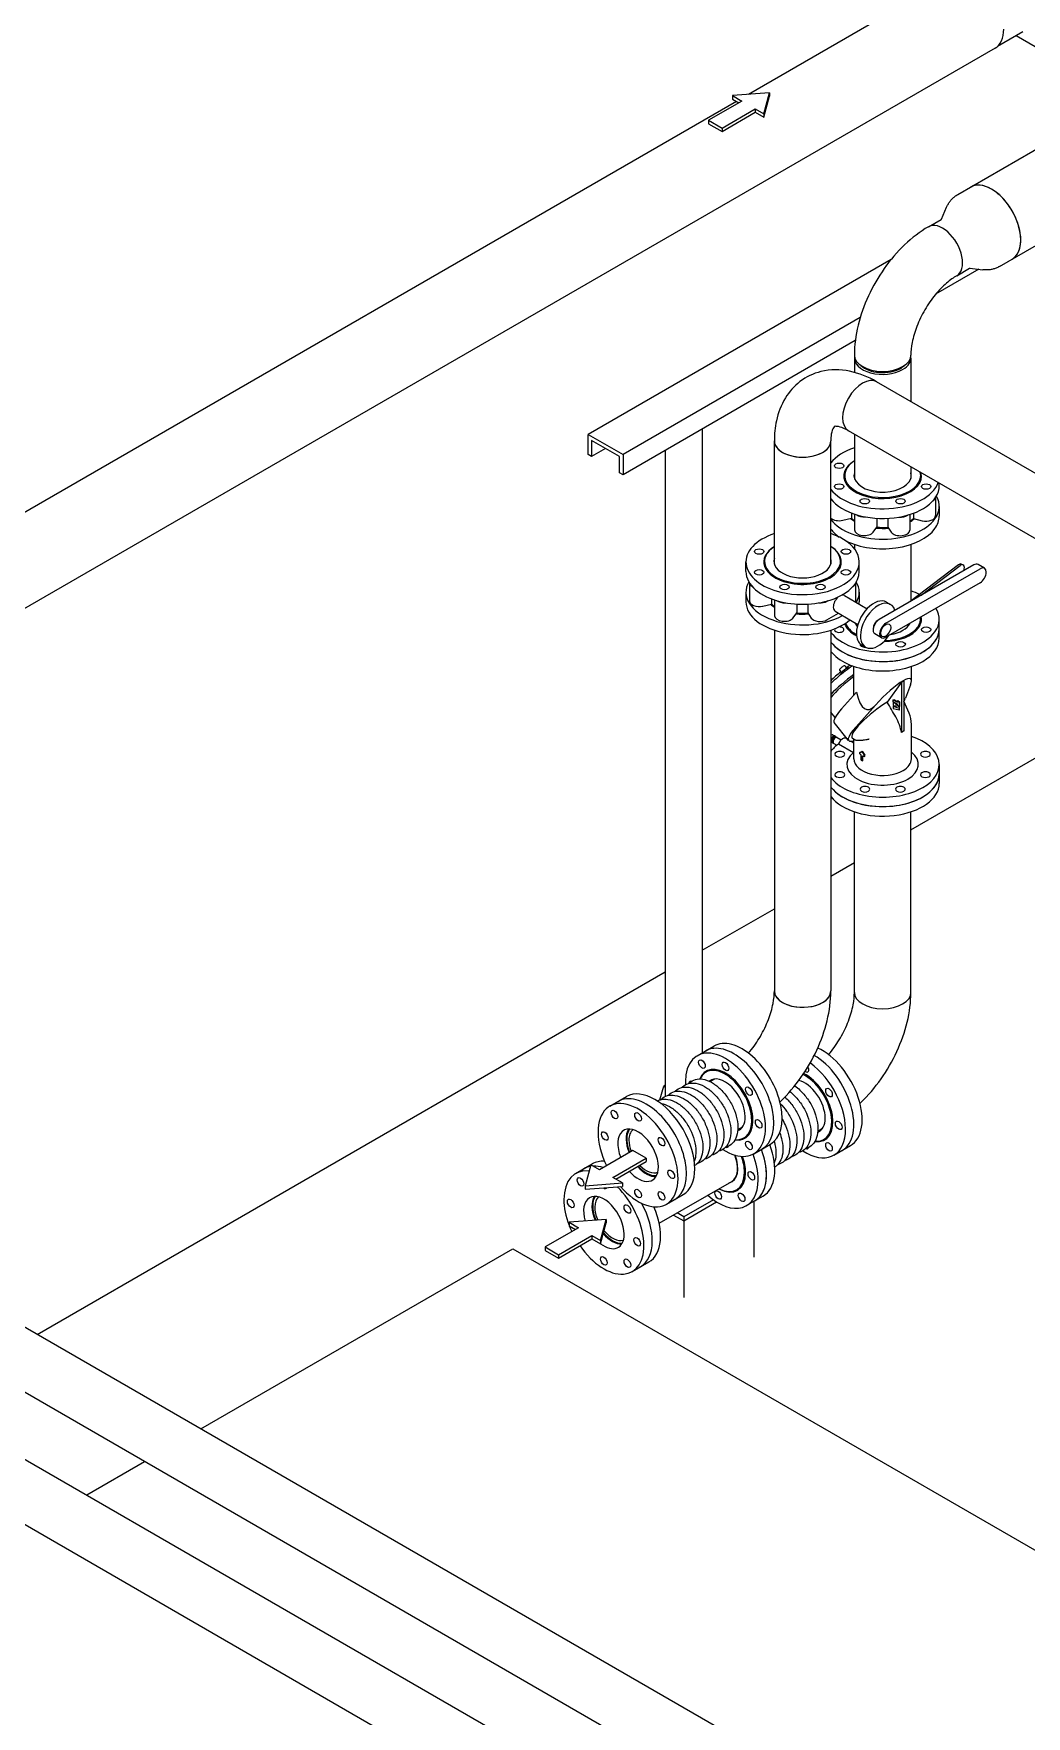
# Model space of a CAD drawing. Header units: millimetres. Extents: x -312439 to 477422, y -331570 to 212570.
# Drawn here: x 410631 to 411860, y 107178 to 109262 of the extents above; entities that cross this region are included whole.
import ezdxf

# ---------------------------------------------------------------- set-up
doc = ezdxf.new("R2010")
doc.units = ezdxf.units.MM

msp = doc.modelspace()

# ---------------------------------------------------------------- linework, layer by layer
at = {"color": 0, "linetype": 'Continuous', "lineweight": 0, "extrusion": (8.40036e-17, 0.816497, 0.57735)}
for p, q in [((411770.245, 109333.358), (411516.245, 109186.711)), ((411856.082, 109264.329), (411824.669, 109246.193)), ((411847.902, 109259.607), (411951.625, 109199.723)), ((411821.779, 109244.099), (409897.252, 108132.973)), ((411501.315, 109178.091), (409845.718, 108222.232)), ((411508.104, 109178.443), (411466.828, 109154.612)), ((411542.424, 109188.669), (411496.359, 109185.224)), ((411496.359, 109185.224), (411508.104, 109178.443)), ((411496.359, 109185.224), (411496.359, 109180.952)), ((411496.359, 109180.952), (411504.405, 109176.307)), ((411535.399, 109162.684), (411542.424, 109188.669)), ((411535.399, 109158.412), (411542.424, 109184.397)), ((411542.424, 109188.669), (411542.424, 109184.397)), ((411466.828, 109154.612), (411483.437, 109145.023)), ((411466.828, 109154.612), (411466.828, 109150.34)), ((411466.828, 109150.34), (411483.437, 109140.751)), ((411483.437, 109145.023), (411524.713, 109168.854)), ((411483.437, 109140.751), (411524.713, 109164.582)), ((411524.713, 109168.854), (411524.713, 109164.582)), ((411524.713, 109168.854), (411535.399, 109162.684)), ((411524.713, 109164.582), (411535.399, 109158.412)), ((411535.399, 109162.684), (411535.399, 109158.412)), ((411775.5, 109062.844), (411935.925, 109155.466)), ((411483.437, 109145.023), (411483.437, 109140.751)), ((411755.47, 109032.238), (411761.673, 109046.928)), ((411739.177, 109022.781), (411755.082, 109031.963)), ((411827.033, 108973.586), (411905.083, 109018.648)), ((411692.987, 108982.359), (411317.614, 108765.637)), ((411801.738, 108970.143), (411748.095, 108939.172)), ((411774.176, 108962.161), (411790.081, 108971.344)), ((411790.512, 108971.543), (411806.336, 108969.57)), ((411654.623, 108910.207), (411360.917, 108740.636)), ((411648.563, 108881.707), (411360.917, 108715.635)), ((411647.435, 108860.187), (411647.435, 108842.445)), ((411717.432, 108860.187), (411717.432, 108806.306)), ((413288.686, 107899.142), (411675.012, 108830.797)), ((411317.614, 108765.637), (411360.917, 108740.636)), ((411317.614, 108740.636), (411317.614, 108765.637)), ((411321.944, 108758.136), (411321.944, 108738.136)), ((411356.586, 108738.136), (411321.944, 108758.136)), ((411459.056, 108772.295), (411459.056, 107999.73)), ((411548.27, 108604.918), (411548.27, 108757.623)), ((411618.268, 108604.918), (411618.268, 108757.623)), ((413481.356, 107707.078), (411640.013, 108770.178)), ((411647.435, 108765.893), (411647.435, 108711.173)), ((411321.944, 108738.136), (411317.614, 108740.636)), ((411339.265, 108748.136), (411321.944, 108738.136)), ((411356.586, 108718.135), (411356.586, 108738.136)), ((411360.917, 108740.636), (411360.917, 108715.635)), ((411413.126, 108745.778), (411413.126, 107945.553)), ((411360.917, 108715.635), (411356.586, 108718.135)), ((411717.432, 108725.48), (411717.432, 108711.173)), ((411752.553, 108701.97), (411752.553, 108705.203)), ((411747.942, 108687.531), (411747.942, 108665.045)), ((411752.553, 108676.356), (411752.553, 108664.455)), ((411632.924, 108659.176), (411643.657, 108661.65)), ((411643.657, 108668.24), (411643.657, 108661.65)), ((411647.746, 108666.787), (411647.746, 108647.25)), ((411670.706, 108644.554), (411675.244, 108650.726)), ((411675.244, 108661.7), (411675.244, 108650.726)), ((411688.792, 108661.654), (411688.792, 108650.658)), ((411688.792, 108650.658), (411693.134, 108644.453)), ((411716.182, 108666.484), (411716.182, 108647.026)), ((411716.182, 108657.389), (411716.426, 108657.53)), ((411720.624, 108668.018), (411720.624, 108661.312)), ((411720.624, 108661.312), (411731.294, 108658.697)), ((411647.435, 108629.375), (411647.435, 108623.942)), ((411717.432, 108629.375), (411717.432, 108559.282)), ((411513.149, 108595.716), (411513.149, 108607.616)), ((411653.389, 108595.716), (411653.389, 108607.616)), ((411795.182, 108603.917), (411678.264, 108536.414)), ((411686.279, 108531.786), (411803.198, 108599.289)), ((411776.317, 108604.059), (411716.041, 108558.225)), ((411730.1, 108566.341), (411778.464, 108603.117)), ((411781.906, 108603.969), (411779.759, 108604.91)), ((411808.557, 108599.82), (411800.541, 108604.448)), ((411513.149, 108570.101), (411513.149, 108558.201)), ((411517.372, 108581.878), (411517.372, 108559.332)), ((411635.113, 108566.173), (411663.206, 108549.668)), ((411648.777, 108581.277), (411648.777, 108558.79)), ((411653.389, 108570.101), (411653.389, 108558.201)), ((411803.198, 108581.788), (411686.279, 108514.285)), ((411533.806, 108552.932), (411544.575, 108555.444)), ((411544.575, 108561.954), (411544.575, 108555.444)), ((411548.582, 108560.532), (411548.582, 108540.996)), ((411571.542, 108538.299), (411576.08, 108544.471)), ((411576.08, 108555.445), (411576.08, 108544.471)), ((411589.627, 108555.399), (411589.627, 108544.403)), ((411589.627, 108544.403), (411593.97, 108538.198)), ((411614.571, 108559.49), (411613.442, 108558.849)), ((411613.442, 108535.848), (411627.91, 108544.057)), ((411623.605, 108546.586), (411651.698, 108530.081)), ((411687.241, 108557.887), (411692.248, 108554.946)), ((411752.553, 108513.127), (411752.553, 108536.634)), ((411548.27, 108523.12), (411548.27, 108076.206)), ((411618.268, 108523.12), (411618.268, 108076.206)), ((411656.219, 108505.085), (411661.227, 108502.144)), ((411680.921, 108513.754), (411672.905, 108518.382)), ((411628.942, 108473.735), (411631.423, 108470.648)), ((411630.263, 108468.589), (411630.404, 108467.904)), ((411635.4, 108478.927), (411637.882, 108475.84)), ((411640.262, 108476.44), (411640.721, 108475.87)), ((411646.736, 108448.058), (411646.736, 108478.282)), ((411705.647, 108458.899), (411708.802, 108460.721)), ((411708.802, 108460.721), (411708.802, 108398.094)), ((411718.131, 108460.239), (411718.131, 108478.282)), ((411650.206, 108446.271), (411631.655, 108425.709)), ((411705.647, 108458.899), (411688.125, 108433.973)), ((411705.647, 108458.899), (411705.647, 108396.273)), ((411717.012, 108455.373), (411710.83, 108439)), ((411717.432, 108275.826), (412003.016, 108440.708)), ((411623.572, 108414.941), (411618.268, 108421.54)), ((411649.455, 108403.565), (411673.568, 108430.291)), ((411695.595, 108436.941), (411696.181, 108437.279)), ((411695.595, 108436.941), (411700.816, 108433.927)), ((411695.595, 108434.46), (411695.595, 108436.941)), ((411700.816, 108431.446), (411695.595, 108434.46)), ((411695.595, 108434.205), (411695.816, 108434.332)), ((411695.595, 108434.205), (411695.595, 108430.077)), ((411702.807, 108427.571), (411695.595, 108434.205)), ((411695.595, 108430.077), (411697.456, 108428.35)), ((411695.595, 108428.58), (411696.181, 108428.919)), ((411695.595, 108428.58), (411695.595, 108425.951)), ((411701.02, 108426.945), (411695.595, 108428.58)), ((411695.595, 108425.951), (411702.807, 108424.257)), ((411696.181, 108437.279), (411700.816, 108434.603)), ((411697.162, 108428.623), (411696.181, 108428.919)), ((411700.816, 108430.28), (411697.412, 108433.411)), ((411697.456, 108429.976), (411701.02, 108426.945)), ((411697.456, 108428.35), (411697.456, 108429.976)), ((411697.456, 108428.35), (411698.042, 108428.689)), ((411700.082, 108427.743), (411697.666, 108428.471)), ((411698.042, 108428.689), (411698.042, 108429.477)), ((411700.816, 108435.755), (411701.402, 108436.093)), ((411700.816, 108435.755), (411702.807, 108433.931)), ((411700.816, 108433.927), (411700.816, 108435.755)), ((411700.816, 108430.1), (411700.816, 108431.446)), ((411702.807, 108428.265), (411700.816, 108430.1)), ((411701.402, 108436.093), (411703.393, 108434.269)), ((411702.807, 108433.931), (411703.393, 108434.269)), ((411702.807, 108433.931), (411702.807, 108428.265)), ((411702.807, 108428.265), (411703.393, 108428.603)), ((411702.807, 108427.571), (411703.393, 108427.91)), ((411702.807, 108424.257), (411702.807, 108427.571)), ((411702.807, 108424.257), (411703.393, 108424.596)), ((411703.393, 108427.91), (411702.93, 108428.336)), ((411703.393, 108434.269), (411703.393, 108428.603)), ((411703.393, 108424.596), (411703.393, 108427.91)), ((411715.185, 108420.524), (411708.802, 108435.247)), ((411640.327, 108386.467), (411622.527, 108408.611)), ((411718.131, 108363.802), (411718.131, 108406.325)), ((411618.268, 108384.683), (411618.978, 108384.273)), ((411620.107, 108383.731), (411620.558, 108383.471)), ((411620.852, 108393.348), (411623.376, 108391.891)), ((411621.878, 108382.635), (411625.599, 108380.486)), ((411624.41, 108391.184), (411624.861, 108390.923)), ((411626.245, 108390.198), (411631.172, 108387.353)), ((411627.889, 108382.216), (411646.308, 108371.581)), ((411637.515, 108388.954), (411639.032, 108388.078)), ((411643.468, 108385.517), (411646.736, 108383.63)), ((411647.585, 108387.464), (411644.827, 108389.457)), ((411646.736, 108363.802), (411646.736, 108388.077)), ((411654.531, 108371.67), (411654.078, 108371.408)), ((411654.078, 108369.763), (411654.078, 108371.408)), ((411655.912, 108362.318), (411655.912, 108368.541)), ((411657.191, 108373.203), (411656.74, 108372.943)), ((411657.598, 108361.345), (411657.598, 108367.568)), ((411658.049, 108361.605), (411657.598, 108361.345)), ((411658.049, 108361.605), (411658.049, 108367.328)), ((411660.166, 108368.417), (411659.712, 108368.155)), ((411659.712, 108366.51), (411659.712, 108368.155)), ((411660.166, 108366.772), (411659.712, 108366.51)), ((411660.166, 108366.772), (411660.166, 108368.417)), ((411752.553, 108356.775), (411752.553, 108333.268)), ((411647.435, 108074.456), (411647.435, 108298.188)), ((411717.432, 108074.456), (411717.432, 108298.188)), ((411618.268, 108218.574), (411647.435, 108235.413)), ((411459.056, 108126.653), (411548.27, 108178.161)), ((410635.08, 107650.93), (411413.126, 108100.135)), ((411452.661, 107996.038), (411473.273, 108007.939)), ((411468.699, 107963.93), (411474.504, 107967.282)), ((411344.403, 107933.535), (411365.015, 107945.436)), ((411406.588, 107941.369), (411411.192, 107958.295)), ((411413.126, 107959.412), (411411.192, 107958.295)), ((411411.192, 107958.295), (411413.126, 107957.179)), ((411502.993, 107904.53), (411508.798, 107907.882)), ((411602.157, 107902.78), (411607.963, 107906.132)), ((411763.908, 106999.2), (410224.528, 107887.962)), ((411373.078, 107878.713), (411331.802, 107854.882)), ((411389.687, 107869.124), (411373.078, 107878.713)), ((411522.78, 107874.587), (411543.393, 107886.487)), ((411621.945, 107872.837), (411642.557, 107884.737)), ((409991.649, 107858.907), (411592.84, 106934.459)), ((411302.099, 107850.109), (411322.711, 107862.009)), ((411321.116, 107861.051), (411314.09, 107835.067)), ((411331.802, 107854.882), (411321.116, 107861.051)), ((411348.411, 107845.293), (411389.687, 107869.124)), ((411352.11, 107843.157), (411389.687, 107864.852)), ((411389.687, 107869.124), (411389.687, 107864.852)), ((411314.09, 107835.067), (411360.155, 107838.512)), ((411360.155, 107838.512), (411348.411, 107845.293)), ((411360.155, 107838.512), (411360.155, 107834.24)), ((411405.651, 107788.514), (411495.433, 107840.35)), ((411943.172, 106814.876), (410189.529, 107827.342)), ((411314.09, 107835.067), (411314.09, 107830.795)), ((411314.09, 107830.795), (411360.155, 107834.24)), ((411414.522, 107812.084), (411435.135, 107823.985)), ((411472.77, 107817.589), (411436.091, 107796.413)), ((411436.091, 107791.413), (411476.787, 107814.909)), ((411534.299, 107822.235), (411513.687, 107810.334)), ((411522.698, 107815.536), (411522.698, 107746.411)), ((409956.65, 107798.288), (411813.898, 106726.005)), ((411423.382, 107798.751), (411436.091, 107791.413)), ((411436.091, 107796.413), (411427.712, 107801.251)), ((411436.091, 107796.413), (411436.091, 107696.409)), ((411305.766, 107782.984), (411264.49, 107759.153)), ((411281.099, 107749.564), (411322.375, 107773.394)), ((411340.087, 107793.209), (411294.022, 107789.765)), ((411294.022, 107789.765), (411305.766, 107782.984)), ((411294.022, 107789.765), (411294.022, 107785.493)), ((411294.022, 107785.493), (411302.067, 107780.848)), ((411322.375, 107773.394), (411322.375, 107769.123)), ((411322.375, 107773.394), (411333.061, 107767.225)), ((411333.061, 107767.225), (411340.087, 107793.209)), ((411333.061, 107762.953), (411340.087, 107788.937)), ((411340.087, 107793.209), (411340.087, 107788.937)), ((410838.068, 107533.734), (411224.437, 107756.804)), ((411224.437, 107756.804), (414386.52, 105931.175)), ((411264.49, 107759.153), (411281.099, 107749.564)), ((411264.49, 107759.153), (411264.49, 107754.881)), ((411264.49, 107754.881), (411281.099, 107745.292)), ((411281.099, 107745.292), (411322.375, 107769.123)), ((411322.375, 107769.123), (411333.061, 107762.953)), ((411333.061, 107767.225), (411333.061, 107762.953)), ((411281.099, 107749.564), (411281.099, 107745.292)), ((411372.219, 107728.657), (411392.831, 107740.558)), ((410696.466, 107451.98), (410768.071, 107493.321))]:
    msp.add_line(p, q, dxfattribs=at)
at = {"color": 0, "linetype": 'Continuous', "lineweight": 0}
msp.add_arc((411682.433, 108406.325), 35.697, 0, 23.438949, dxfattribs=at)
for centre, major_axis, ratio, start_param, end_param in [((411796.012, 109288.729), (25.767, -44.629), 0.57735027, 0, 0.78539816), ((411817.171, 109027.398), (-25.767, 44.629), 0.57735027, 3.14159265, 6.28318531), ((411817.171, 109027.398), (25.767, -44.629), 0.57735027, 2.35619449, 3.14159265), ((411817.171, 109027.398), (25.767, -44.629), 0.57735027, 0, 2.35619449), ((411756.677, 108992.471), (-17.499, 30.31), 0.57735027, 3.14159265, 6.28318531), ((411682.433, 108860.187), (34.999, 0), 0.57735027, 3.05013359, 5.49778714), ((411682.433, 108863.878), (-34.999, 0), 0.57735027, 0, 3.14159265), ((411682.433, 108860.187), (34.999, 0), 0.57735027, 5.49778714, 6.37464438), ((411657.512, 108800.487), (17.499, 30.31), 0.57735027, 0, 3.14159265), ((411682.433, 108860.187), (31.312, 0), 0.57735027, 3.67507616, 5.49778714), ((411682.433, 108860.187), (31.312, 0), 0.57735027, 5.49778714, 5.7497018), ((411583.269, 108757.623), (34.999, 0), 0.57735027, 3.14159265, 5.49778714), ((411583.269, 108757.623), (34.999, 0), 0.57735027, 3.14159265, 6.28318531), ((411583.269, 108757.623), (34.999, 0), 0.57735027, 5.49778714, 6.28318531), ((411682.433, 108713.871), (-70.12, 0), 0.57735027, 5.23497958, 5.86811241), ((411682.433, 108713.871), (-48.073, 0), 0.57735027, 5.52782631, 5.89048623), ((411682.433, 108714.671), (-47.094, 0), 0.57735027, 5.55018906, 5.89048623), ((411682.433, 108713.871), (-48.073, 0), 0.57735027, 5.89048623, 9.58445996), ((411682.433, 108714.671), (-47.094, 0), 0.57735027, 5.89048623, 9.57776052), ((411682.433, 108714.671), (-35.519, 0), 0.57735027, 6.11177289, 9.03207888), ((411682.433, 108714.671), (-35.519, 0), 0.57735027, 2.74889357, 3.31300507), ((411682.433, 108713.871), (-70.12, 0), 0.57735027, 0.4150729, 2.94539966), ((411682.433, 108701.97), (-70.12, 0), 0.57735027, 0.4150729, 3.14159265), ((411628.492, 108688.588), (-11.955, 0), 0.57735027, 0.54485117, 0.7384428), ((411735.987, 108688.046), (11.955, 0), 0.57735027, 5.52075839, 6.19932215), ((411682.433, 108676.356), (70.12, 0), 0.57735027, 5.89048623, 6.60507178), ((411628.492, 108665.587), (-11.955, 0), 0.57735027, 0.54485117, 1.95056525), ((411682.433, 108676.356), (70.12, 0), 0.57735027, 3.55666556, 5.89048623), ((411682.433, 108664.455), (70.12, 0), 0.57735027, 4.00829368, 5.89048623), ((411682.433, 108677.156), (48.073, 0), 0.57735027, 3.74302999, 3.90636132), ((411686.549, 108680.883), (-54.309, 0), 0.57735027, 0.6603703, 0.7749254), ((411659.702, 108670.251), (-11.955, 0), 0.57735027, 0.66582243, 1.69113205), ((411682.433, 108676.356), (-47.094, 0), 0.57735027, 1.39918396, 1.72385086), ((411682.433, 108677.156), (48.073, 0), 0.57735027, 4.54758055, 4.85913853), ((411682.433, 108678.169), (48.073, 0), 0.57735027, 4.56228331, 4.8450414), ((411704.227, 108670.027), (-11.955, 0), 0.57735027, 1.43157265, 2.46050589), ((411682.433, 108678.169), (48.073, 0), 0.57735027, 5.4906313, 5.63043956), ((411682.433, 108677.156), (48.073, 0), 0.57735027, 5.4906313, 5.66499498), ((411735.987, 108665.045), (11.955, 0), 0.57735027, 4.30900682, 6.28318531), ((411682.433, 108664.455), (70.12, 0), 0.57735027, 5.89048623, 6.28318531), ((411583.269, 108607.616), (-70.12, 0), 0.57735027, 5.23497958, 7.46128255), ((411583.269, 108607.616), (-70.12, 0), 0.57735027, 1.17809725, 4.18979838), ((411682.433, 108664.455), (70.12, 0), 0.57735027, 3.55666556, 3.83844055), ((411659.702, 108647.25), (11.955, 0), 0.57735027, 3.14159265, 5.88176147), ((411704.227, 108647.026), (11.955, 0), 0.57735027, 3.52360866, 6.28318531), ((411583.269, 108607.616), (48.073, 0), 0.57735027, 2.38623365, 4.3196899), ((411583.269, 108608.416), (47.094, 0), 0.57735027, 2.4085964, 4.3196899), ((411583.269, 108608.416), (-35.519, 0), 0.57735027, 6.11177289, 9.59619038), ((411583.269, 108607.616), (48.073, 0), 0.57735027, 4.3196899, 7.03854431), ((411583.269, 108608.416), (47.094, 0), 0.57735027, 4.3196899, 7.01618156), ((411583.269, 108595.716), (70.12, 0), 0.57735027, 3.14159265, 4.3196899), ((411583.269, 108595.716), (70.12, 0), 0.57735027, 4.3196899, 6.28318531), ((411776.317, 108597.058), (3.442, 7.852), 0.49374699, 0, 0.7260513), ((411778.464, 108596.117), (-3.442, -7.852), 0.49374699, 1.89671174, 3.86764395), ((411795.182, 108595.166), (5.359, 9.281), 0.57735027, 0, 0.78539816), ((411803.198, 108590.539), (5.359, 9.281), 0.57735027, 3.92699082, 7.06858347), ((411583.269, 108570.101), (70.12, 0), 0.57735027, 2.81970618, 5.49222561), ((411529.327, 108582.333), (-11.955, 0), 0.57735027, 0.07327243, 0.7384428), ((411629.359, 108556.379), (-5.754, -9.794), 0.58236072, 3.14159265, 3.586202), ((411636.822, 108581.791), (11.955, 0), 0.57735027, 5.52075839, 6.19932215), ((411583.269, 108570.101), (70.12, 0), 0.57735027, 5.96632245, 6.60507178), ((411682.433, 108536.634), (70.12, 0), 0.57735027, 0.86213254, 1.04820573), ((411583.269, 108558.201), (-70.12, 0), 0.57735027, 0, 2.55823022), ((411529.327, 108559.332), (-11.955, 0), 0.57735027, 0, 1.95477066), ((411583.269, 108570.901), (48.073, 0), 0.57735027, 3.74208005, 3.90636132), ((411583.269, 108571.915), (-48.073, 0), 0.57735027, 0.63529249, 0.76476867), ((411560.537, 108563.997), (-11.955, 0), 0.57735027, 0.66582243, 1.69113205), ((411583.269, 108571.915), (48.073, 0), 0.57735027, 4.56228331, 4.8450414), ((411605.063, 108563.772), (-11.955, 0), 0.57735027, 1.43156164, 2.34747804), ((411629.359, 108556.379), (-5.754, -9.794), 0.58236072, 4.17952867, 5.50218352), ((411629.359, 108556.379), (-5.754, -9.794), 0.58236072, 5.50218352, 6.28318531), ((411636.822, 108558.79), (11.955, 0), 0.57735027, 6.19370805, 6.28318531), ((411671.73, 108531.486), (-15.511, -26.401), 0.58236072, 3.14159265, 5.50218352), ((411583.269, 108558.201), (-70.12, 0), 0.57735027, 3.07548124, 3.14159265), ((411676.737, 108528.545), (-15.511, -26.401), 0.58236072, 2.65256236, 5.50218352), ((411682.433, 108536.634), (70.12, 0), 0.57735027, 5.89124521, 6.62504682), ((411560.537, 108540.996), (11.955, 0), 0.57735027, 3.14159265, 5.88176147), ((411583.269, 108570.101), (47.094, 0), 0.57735027, 4.54077661, 4.86544352), ((411583.269, 108570.901), (48.073, 0), 0.57735027, 4.54758055, 4.85913853), ((411605.063, 108540.771), (11.955, 0), 0.57735027, 3.52359846, 5.4890707), ((411628.701, 108523.756), (5.818, 0), 0.57735027, 2.77931832, 4.32044888), ((411628.701, 108523.756), (5.818, 0), 0.57735027, 4.32044888, 7.94712933), ((411682.433, 108536.634), (48.073, 0), 0.57735027, 3.34298566, 3.97345599), ((411682.433, 108537.434), (47.094, 0), 0.57735027, 3.35163781, 3.95041807), ((411682.433, 108537.434), (35.519, 0), 0.57735027, 3.39964185, 3.62944532), ((411678.264, 108527.663), (-5.359, -9.281), 0.57735027, 3.92699082, 6.28318531), ((411676.737, 108528.545), (-4.387, -7.598), 0.57735027, 3.92699082, 5.49778714), ((411676.737, 108528.545), (-4.387, -7.598), 0.57735027, 5.49778714, 5.72091355), ((411686.279, 108523.035), (-5.359, -9.281), 0.57735027, 3.92699082, 7.06858347), ((411682.433, 108536.634), (48.073, 0), 0.57735027, 4.7407206, 5.89124521), ((411682.433, 108537.434), (47.094, 0), 0.57735027, 4.77101814, 5.89124521), ((411682.433, 108537.434), (35.519, 0), 0.57735027, 4.99193319, 6.00364109), ((411682.433, 108537.434), (47.094, 0), 0.57735027, 5.89124521, 6.34807384), ((411682.433, 108536.634), (48.073, 0), 0.57735027, 5.89124521, 6.39224967), ((411682.433, 108524.733), (-70.12, 0), 0.57735027, 2.35619449, 3.14159265), ((411682.433, 108524.733), (70.12, 0), 0.57735027, 5.89124521, 6.28318531), ((411682.433, 108536.634), (70.12, 0), 0.57735027, 3.55666556, 5.89124521), ((411682.433, 108524.733), (70.12, 0), 0.57735027, 3.55666556, 5.89124521), ((411682.433, 108524.733), (-70.12, 0), 0.57735027, 0.4150729, 2.35619449), ((411671.73, 108531.486), (-15.511, -26.401), 0.58236072, 5.50218352, 6.28318531), ((411660.211, 108505.592), (5.818, 0), 0.57735027, 2.92303589, 4.85187004), ((411676.737, 108528.545), (-15.511, -26.401), 0.58236072, 5.50218352, 7.74056361), ((411682.433, 108513.127), (-70.12, 0), 0.57735027, 2.35619449, 3.14159265), ((411682.433, 108513.127), (-70.12, 0), 0.57735027, 0.4150729, 2.35619449), ((411615.487, 108489.607), (-12.073, -9.705), 0.21132487, 4.26771484, 4.31504856), ((411618.342, 108486.055), (-25.637, -20.608), 0.21132487, 4.50819246, 4.54699533), ((411638.518, 108460.956), (-38.753, -31.151), 0.21132487, 4.60407344, 5.08532838), ((411634.615, 108465.812), (-25.637, -20.608), 0.21132487, 4.69589477, 5.22391247), ((411644.647, 108453.332), (-38.753, -31.151), 0.21132487, 4.49094417, 5.27979022), ((411644.647, 108453.332), (-31.549, -25.361), 0.21132487, 4.47878544, 5.51312549), ((411632.171, 108476.331), (3.229, 2.596), 0.21132487, 0.93888201, 3.14159265), ((411635.294, 108472.446), (-4.968, -3.994), 0.21132487, 3.14159265, 6.17486977), ((411632.171, 108476.331), (3.229, 2.596), 0.21132487, 0, 0.93888201), ((411638.518, 108460.956), (-38.753, -31.151), 0.21132487, 4.37867579, 4.60407344), ((411634.615, 108465.812), (-25.637, -20.608), 0.21132487, 4.24480067, 4.44062463), ((411682.433, 108424.541), (34.858, 38.11), 0.20190622, 5.81495039, 6.85132409), ((411682.433, 108556.695), (19.528, 132.013), 0.22635868, 2.59421902, 3.46945665), ((411682.433, 108424.541), (34.858, 38.11), 0.20190622, 0.56813879, 1.6045125), ((411657.802, 108436.967), (-35.275, -28.356), 0.21132487, 5.36354616, 6.28318531), ((411675.602, 108414.823), (-31.134, -25.027), 0.21132487, 4.13635667, 6.34115045), ((411675.602, 108414.823), (-35.275, -28.356), 0.21132487, 2.59419476, 2.79740317), ((411675.602, 108414.823), (-35.275, -28.356), 0.21132487, 5.36354616, 6.74707599), ((411680.856, 108405.414), (-17.814, 30.854), 0.57735027, 4.10574064, 4.71186407), ((411707.225, 108392.011), (-3.358, -5.816), 0.57735027, 3.58835012, 4.26563152), ((411618.653, 108389.539), (-2.199, -3.809), 0.57735027, 3.92699082, 4.05109427), ((411621.177, 108388.082), (-2.199, -3.809), 0.57735027, 3.92699082, 5.13632099), ((411621.177, 108388.082), (-2.199, -3.809), 0.57735027, 5.8592533, 6.57706106), ((411682.433, 108356.775), (-70.12, 0), 0.57735027, 5.6036743, 5.86811241), ((411618.653, 108389.539), (-2.199, -3.809), 0.57735027, 3.14159265, 3.92699082), ((411621.583, 108387.848), (-1.912, -3.312), 0.57735027, 3.92699082, 6.08297669), ((411622.259, 108387.457), (-2.151, -3.726), 0.57735027, 3.92699082, 6.28318531), ((411622.709, 108387.197), (-2.151, -3.726), 0.57735027, 3.92699082, 6.57796062), ((411624.062, 108386.416), (-2.183, -3.782), 0.57735027, 3.92699082, 6.28318531), ((411622.709, 108387.197), (-1.275, -2.208), 0.57735027, 3.92699082, 5.89259665), ((411621.177, 108388.082), (-2.199, -3.809), 0.57735027, 2.8477169, 3.92699082), ((411621.583, 108387.848), (-1.912, -3.312), 0.57735027, 3.34180127, 3.92699082), ((411622.259, 108387.457), (-2.151, -3.726), 0.57735027, 3.14159265, 3.92699082), ((411622.709, 108387.197), (-2.151, -3.726), 0.57735027, 2.84681734, 3.92699082), ((411622.709, 108387.197), (-1.275, -2.208), 0.57735027, 3.53218132, 3.92699082), ((411624.062, 108386.416), (-2.183, -3.782), 0.57735027, 3.14159265, 3.92699082), ((411682.433, 108356.775), (-70.12, 0), 0.57735027, 5.38508972, 5.38848793), ((411682.433, 108356.775), (-70.12, 0), 0.57735027, 2.35619449, 4.17826073), ((411629.43, 108369.451), (6.056, 0), 0.57735027, 2.35619449, 5.49778714), ((411629.43, 108369.451), (6.056, 0), 0.57735027, 5.49778714, 8.6393798), ((411682.433, 108356.775), (-44.303, 0), 0.57735027, 5.66585544, 8.6393798), ((411682.433, 108363.802), (-35.697, 0), 0.57735027, 0, 2.35619449), ((411682.433, 108387.777), (36.335, 20.964), 0.00028422, 3.81692789, 3.9267981), ((411682.433, 108382.88), (36.335, 0), 0.57735027, 3.81709188, 3.89417925), ((411682.433, 108387.777), (35.697, 20.596), 0.00028422, 3.81495725, 3.92679759), ((411682.433, 108376.657), (36.335, 0), 0.57735027, 3.89417925, 3.95980239), ((411682.433, 108387.775), (-25.697, 44.479), 0.57753972, 1.5706034, 1.68047326), ((411682.433, 108387.775), (-25.246, 43.699), 0.57753972, 1.57060288, 1.68244285), ((411682.433, 108382.88), (36.335, 0), 0.57735027, 3.95980239, 4.03683195), ((411682.433, 108363.802), (-35.697, 0), 0.57735027, 2.35619449, 3.14159265), ((411682.433, 108356.775), (-44.303, 0), 0.57735027, 2.35619449, 3.77543915), ((411735.437, 108369.451), (6.056, 0), 0.57735027, 2.35619449, 5.49778714), ((411735.437, 108369.451), (6.056, 0), 0.57735027, 5.49778714, 8.6393798), ((411682.433, 108345.168), (70.12, 0), 0.57735027, 3.55666556, 6.28318531), ((411682.433, 108356.775), (-70.12, 0), 0.57735027, 0.4150729, 2.35619449), ((411629.43, 108344.099), (6.056, 0), 0.57735027, 2.35619449, 5.49778714), ((411629.43, 108344.099), (6.056, 0), 0.57735027, 5.49778714, 8.6393798), ((411735.437, 108344.099), (6.056, 0), 0.57735027, 2.35619449, 5.49778714), ((411735.437, 108344.099), (6.056, 0), 0.57735027, 5.49778714, 8.6393798), ((411682.433, 108345.168), (-70.12, 0), 0.57735027, 2.35619449, 3.14159265), ((411682.433, 108333.268), (-70.12, 0), 0.57735027, 0.4150729, 3.14159265), ((411682.433, 108345.168), (-70.12, 0), 0.57735027, 0.4150729, 2.35619449), ((411660.479, 108326.173), (6.056, 0), 0.57735027, 2.35619449, 5.49778714), ((411660.479, 108326.173), (6.056, 0), 0.57735027, 5.49778714, 8.6393798), ((411704.388, 108326.173), (6.056, 0), 0.57735027, 2.35619449, 5.49778714), ((411704.388, 108326.173), (6.056, 0), 0.57735027, 5.49778714, 8.6393798), ((411583.269, 108076.206), (34.999, 0), 0.57735027, 3.14159265, 5.49778714), ((411583.269, 108076.206), (-34.999, 0), 0.57735027, 0, 3.14159265), ((411583.269, 108076.206), (34.999, 0), 0.57735027, 5.49778714, 6.28318531), ((411682.433, 108074.456), (-34.999, 0), 0.57735027, 0, 3.14159265), ((411498.027, 107941.263), (-35.06, 60.726), 0.57735027, 3.14159265, 6.28318531), ((411508.333, 107947.213), (-35.06, 60.726), 0.57735027, 3.14159265, 6.28318531), ((411607.497, 107945.463), (-35.06, 60.726), 0.57735027, 3.14159265, 5.60831077), ((411487.721, 107935.312), (35.06, -60.726), 0.57735027, 5.43224279, 10.21017612), ((411487.721, 107935.312), (-24.037, 41.633), 0.57735027, 2.70889414, 6.71588382), ((411487.028, 107934.912), (23.547, -40.784), 0.57735027, 5.88675469, 9.82120858), ((411586.885, 107933.562), (35.06, -60.726), 0.57735027, 5.43224279, 8.52170688), ((411586.885, 107981.065), (-2.909, 5.038), 0.57735027, 2.23836817, 4.643796), ((411597.191, 107939.513), (-35.06, 60.726), 0.57735027, 3.14159265, 5.48697195), ((411487.721, 107935.312), (35.06, -60.726), 0.57735027, 3.92699082, 3.99253517), ((411446.582, 107959.064), (2.909, -5.038), 0.57735027, 3.14159265, 3.81735388), ((411446.582, 107959.064), (2.909, -5.038), 0.57735027, 2.65584849, 3.14159265), ((411487.028, 107934.912), (-17.76, 30.761), 0.57735027, 3.92699082, 6.38477639), ((411586.192, 107933.162), (-17.76, 30.761), 0.57735027, 3.92699082, 5.80828858), ((411586.192, 107933.162), (23.547, -40.784), 0.57735027, 5.88675469, 8.70799221), ((411586.885, 107933.562), (-24.037, 41.633), 0.57735027, 2.70889414, 5.56254266), ((411379.462, 107872.81), (-35.06, 60.726), 0.57735027, 1.89949348, 7.06858347), ((411389.769, 107878.76), (-35.06, 60.726), 0.57735027, 3.14159265, 6.28318531), ((411400.075, 107884.71), (35.06, -60.726), 0.57735027, 0, 3.14159265), ((411487.028, 107934.912), (-17.76, 30.761), 0.57735027, 3.04000157, 3.92699082), ((411379.462, 107872.81), (-35.06, 60.726), 0.57735027, 0.78539816, 1.45208542), ((411379.462, 107872.81), (-17.76, 30.761), 0.57735027, 3.92699082, 7.61799573), ((411389.769, 107878.76), (-17.76, 30.761), 0.57735027, 0.29439153, 1.33481043), ((411390.461, 107879.16), (-17.76, 30.761), 0.57735027, 0.31483965, 1.09330482), ((411389.769, 107878.76), (-17.147, 29.7), 0.57735027, 0.24240557, 0.78539816), ((411389.769, 107878.76), (-15.31, 26.518), 0.57735027, 0.07997045, 0.78539816), ((411586.192, 107933.162), (-17.76, 30.761), 0.57735027, 3.04000157, 3.92699082), ((411389.769, 107878.76), (-17.147, 29.7), 0.57735027, 0.78539816, 1.32621335), ((411389.769, 107878.76), (-15.31, 26.518), 0.57735027, 0.78539816, 1.29614646), ((411487.721, 107887.81), (2.909, -5.038), 0.57735027, 5.60742409, 6.76892947), ((411488.933, 107877.01), (-35.06, 60.726), 0.57735027, 3.14159265, 4.43766778), ((411488.933, 107877.01), (-35.06, 60.726), 0.57735027, 3.92699082, 4.43766778), ((411499.239, 107882.96), (35.06, -60.726), 0.57735027, 0, 1.29607513), ((411586.885, 107886.06), (2.909, -5.038), 0.57735027, 5.60742409, 6.76892947), ((411347.465, 107795.333), (-35.06, 60.726), 0.57735027, 6.07161986, 6.28318531), ((411357.771, 107801.284), (-35.06, 60.726), 0.57735027, 5.90648512, 6.28318531), ((411347.465, 107795.333), (-35.06, 60.726), 0.57735027, 5.7229944, 5.9881782), ((411379.462, 107872.81), (-17.76, 30.761), 0.57735027, 1.91554139, 3.92699082), ((411389.769, 107878.76), (-17.76, 30.761), 0.57735027, 1.91554139, 2.84720112), ((411389.769, 107878.76), (-17.147, 29.7), 0.57735027, 1.92839586, 2.89918708), ((411389.769, 107878.76), (-15.31, 26.518), 0.57735027, 1.97363334, 3.0616222), ((411477.934, 107870.66), (17.76, -30.761), 0.57735027, 6.11177289, 7.60061616), ((411477.934, 107870.66), (17.499, -30.31), 0.57735027, 0, 1.32194398), ((411477.934, 107870.66), (23.547, -40.784), 0.57735027, 0.78539816, 1.26618072), ((411478.627, 107871.06), (24.037, -41.633), 0.57735027, 0.78539816, 1.25490625), ((411478.627, 107871.06), (35.06, -60.726), 0.57735027, 0.78539816, 1.29641307), ((411337.159, 107789.383), (-35.06, 60.726), 0.57735027, 5.87322671, 7.06858347), ((411390.461, 107879.16), (-17.76, 30.761), 0.57735027, 2.04828783, 2.82675301), ((411478.627, 107871.06), (35.06, -60.726), 0.57735027, 5.23497958, 7.06858347), ((411478.627, 107871.06), (24.037, -41.633), 0.57735027, 5.52782631, 7.06858347), ((411477.934, 107870.66), (23.547, -40.784), 0.57735027, 5.55018906, 7.06858347), ((411488.933, 107877.01), (-17.76, 30.761), 0.57735027, 2.80194634, 2.82675301), ((411488.933, 107877.01), (-17.147, 29.7), 0.57735027, 2.84905809, 2.87437228), ((411488.933, 107877.01), (-15.31, 26.518), 0.57735027, 2.99513912, 3.02262967), ((411488.933, 107877.01), (-35.06, 60.726), 0.57735027, 3.14159265, 3.92699082), ((411337.159, 107789.383), (-35.06, 60.726), 0.57735027, 0.78539816, 1.3009594), ((411337.159, 107789.383), (-35.06, 60.726), 0.57735027, 1.71611947, 5.15668065), ((411337.159, 107789.383), (-17.76, 30.761), 0.57735027, 3.92699082, 7.47417037), ((411347.465, 107795.333), (-17.76, 30.761), 0.57735027, 0.29439153, 1.34672702), ((411348.158, 107795.733), (-17.76, 30.761), 0.57735027, 0.31483965, 1.35719603), ((411348.024, 107795.656), (-17.499, 30.31), 0.57735027, 0.29038437, 0.78539816), ((411348.024, 107795.656), (-15.656, 27.117), 0.57735027, 0.14085932, 0.78539816), ((411337.159, 107836.885), (-2.909, 5.038), 0.57735027, 2.22695627, 3.51364233), ((411348.024, 107795.656), (-17.499, 30.31), 0.57735027, 0.78539816, 1.35600591), ((411348.024, 107795.656), (-15.656, 27.117), 0.57735027, 0.78539816, 1.36266691), ((411347.465, 107795.333), (-35.06, 60.726), 0.57735027, 3.14159265, 4.67447167), ((411357.771, 107801.284), (-35.06, 60.726), 0.57735027, 3.14159265, 4.50984481), ((411337.159, 107789.383), (-35.06, 60.726), 0.57735027, 1.31241541, 1.42547318), ((411337.159, 107789.383), (-17.76, 30.761), 0.57735027, 2.19396434, 3.92699082), ((411347.465, 107795.333), (-17.76, 30.761), 0.57735027, 1.90349199, 2.84720112), ((411348.158, 107795.733), (-17.76, 30.761), 0.57735027, 1.88366043, 2.82675301), ((411348.024, 107795.656), (-17.499, 30.31), 0.57735027, 1.8843978, 2.85120829), ((411348.024, 107795.656), (-15.656, 27.117), 0.57735027, 1.85947504, 3.00073333)]:
    msp.add_ellipse(centre, major_axis=major_axis, ratio=ratio, start_param=start_param, end_param=end_param, dxfattribs=at)
for centre, major_axis in [((411628.684, 108726.725), (5.818, 0)), ((411628.684, 108701.017), (5.818, 0)), ((411736.183, 108701.017), (-5.818, 0)), ((411660.17, 108682.839), (5.818, 0)), ((411704.697, 108682.839), (-5.818, 0)), ((411529.52, 108620.47), (5.818, 0)), ((411637.019, 108620.47), (-5.818, 0)), ((411529.52, 108594.762), (5.818, 0)), ((411637.019, 108594.762), (-5.818, 0)), ((411561.005, 108576.584), (5.818, 0)), ((411605.533, 108576.584), (-5.818, 0)), ((411686.279, 108523.035), (-4.387, -7.598)), ((411736.2, 108523.803), (-5.818, 0)), ((411704.738, 108505.611), (-5.818, 0)), ((411458.632, 107985.696), (2.909, -5.038)), ((411487.721, 107982.815), (-2.909, 5.038)), ((411516.81, 107952.107), (-2.909, 5.038)), ((411615.974, 107950.357), (-2.909, 5.038)), ((411350.373, 107923.193), (2.909, -5.038)), ((411379.462, 107920.312), (-2.909, 5.038)), ((411338.324, 107896.561), (2.909, -5.038)), ((411528.859, 107911.561), (-2.909, 5.038)), ((411628.023, 107909.811), (-2.909, 5.038)), ((411408.551, 107889.604), (-2.909, 5.038)), ((411516.81, 107884.929), (-2.909, 5.038)), ((411615.974, 107883.179), (-2.909, 5.038)), ((411308.07, 107839.767), (2.909, -5.038)), ((411420.601, 107849.059), (-2.909, 5.038)), ((411519.765, 107847.308), (-2.909, 5.038)), ((411296.021, 107813.134), (2.909, -5.038)), ((411379.462, 107825.307), (2.909, -5.038)), ((411408.551, 107822.426), (-2.909, 5.038)), ((411478.627, 107823.557), (-2.909, 5.038)), ((411507.716, 107820.676), (-2.909, 5.038)), ((411366.248, 107806.178), (-2.909, 5.038)), ((411378.297, 107765.632), (-2.909, 5.038)), ((411337.159, 107741.881), (2.909, -5.038)), ((411366.248, 107738.999), (-2.909, 5.038))]:
    msp.add_ellipse(centre, major_axis=major_axis, ratio=0.57735027, dxfattribs=at)
for points, knots in [([(411761.673, 109046.928), (411762.188, 109048.146), (411762.777, 109049.358), (411764.121, 109051.746), (411764.876, 109052.922), (411766.559, 109055.205), (411767.488, 109056.312), (411769.514, 109058.415), (411770.612, 109059.411), (411772.956, 109061.251), (411774.201, 109062.094), (411775.5, 109062.844)], [0.373609487, 0.373609487, 0.373609487, 0.373609487, 0.455967223, 0.455967223, 0.538324958, 0.538324958, 0.620682693, 0.620682693, 0.703040428, 0.703040428, 0.785398163, 0.785398163, 0.785398163, 0.785398163]), ([(411755.608, 109032.373), (411755.608, 109032.373), (411755.596, 109032.359), (411755.536, 109032.296), (411755.471, 109032.235), (411755.3, 109032.1), (411755.194, 109032.028), (411755.082, 109031.963)], [0.567459653, 0.567459653, 0.567459653, 0.567459653, 0.620682693, 0.620682693, 0.703040428, 0.703040428, 0.785398163, 0.785398163, 0.785398163, 0.785398163]), ([(411739.177, 109022.781), (411728.654, 109016.705), (411718.766, 109009.106), (411700.425, 108991.636), (411691.978, 108981.755), (411676.917, 108960.424), (411670.307, 108948.975), (411659.364, 108925.266), (411655.031, 108913.011), (411649.071, 108888.392), (411647.435, 108876.029), (411647.435, 108863.878)], [4.71238898, 4.71238898, 4.71238898, 4.71238898, 5.02654825, 5.02654825, 5.34070751, 5.34070751, 5.65486678, 5.65486678, 5.96902604, 5.96902604, 6.28318531, 6.28318531, 6.28318531, 6.28318531]), ([(411774.176, 108962.161), (411770.223, 108959.879), (411765.874, 108956.787), (411756.823, 108948.924), (411752.115, 108944.077), (411743.011, 108932.974), (411738.635, 108926.671), (411730.869, 108913.343), (411727.496, 108906.309), (411722.194, 108892.491), (411720.249, 108885.704), (411717.931, 108873.714), (411717.432, 108868.425), (411717.432, 108863.878)], [4.71238898, 4.71238898, 4.71238898, 4.71238898, 4.95951548, 4.95951548, 5.21999811, 5.21999811, 5.49094702, 5.49094702, 5.76578598, 5.76578598, 6.03700406, 6.03700406, 6.28318531, 6.28318531, 6.28318531, 6.28318531]), ([(411790.081, 108971.344), (411790.192, 108971.408), (411790.308, 108971.464), (411790.511, 108971.545), (411790.596, 108971.57), (411790.68, 108971.591), (411790.699, 108971.594), (411790.699, 108971.594)], [3.926990817, 3.926990817, 3.926990817, 3.926990817, 4.009348552, 4.009348552, 4.091706287, 4.091706287, 4.144929327, 4.144929327, 4.144929327, 4.144929327]), ([(411827.033, 108973.586), (411825.734, 108972.836), (411824.381, 108972.179), (411821.616, 108971.07), (411820.205, 108970.617), (411817.37, 108969.913), (411815.947, 108969.662), (411813.128, 108969.346), (411811.732, 108969.28), (411808.992, 108969.311), (411807.648, 108969.406), (411806.336, 108969.57)], [3.926990817, 3.926990817, 3.926990817, 3.926990817, 4.009348552, 4.009348552, 4.091706287, 4.091706287, 4.174064023, 4.174064023, 4.256421758, 4.256421758, 4.338779493, 4.338779493, 4.338779493, 4.338779493]), ([(411675.012, 108830.797), (411664.488, 108836.873), (411653.305, 108841.456), (411629.965, 108846.175), (411617.721, 108846.343), (411596.592, 108841.073), (411587.672, 108836.84), (411572.708, 108825.424), (411566.603, 108818.442), (411556.503, 108802.003), (411552.932, 108792.367), (411549.056, 108774.357), (411548.27, 108766.037), (411548.27, 108757.623)], [4.71238898, 4.71238898, 4.71238898, 4.71238898, 5.02654825, 5.02654825, 5.33378375, 5.33378375, 5.57200607, 5.57200607, 5.8007641, 5.8007641, 6.06565523, 6.06565523, 6.28318531, 6.28318531, 6.28318531, 6.28318531]), ([(411640.013, 108770.178), (411636.06, 108772.46), (411632.509, 108773.923), (411626.98, 108775.505), (411625.014, 108775.644), (411622.498, 108775.543), (411622.517, 108775.38), (411622.51, 108775.375), (411622.203, 108775.337), (411620.57, 108772.432), (411619.497, 108769.755), (411618.493, 108763.423), (411618.268, 108760.693), (411618.268, 108757.623)], [4.71238898, 4.71238898, 4.71238898, 4.71238898, 4.95951548, 4.95951548, 5.20340272, 5.20340272, 5.51332808, 5.51332808, 5.82748735, 5.82748735, 6.11701485, 6.11701485, 6.28318531, 6.28318531, 6.28318531, 6.28318531]), ([(411646.926, 108442.635), (411646.817, 108444.214), (411646.754, 108445.791), (411646.737, 108447.595), (411646.736, 108447.826), (411646.736, 108448.058)], [0.00527324746, 0.00527324746, 0.00527324746, 0.00527324746, 0.01273926731, 0.01273926731, 0.01384010698, 0.01384010698, 0.01384010698, 0.01384010698]), ([(411632.851, 108388.628), (411632.722, 108388.554), (411632.592, 108388.473), (411632.336, 108388.305), (411632.209, 108388.216), (411631.832, 108387.937), (411631.586, 108387.733), (411631.103, 108387.293), (411630.867, 108387.057), (411630.404, 108386.548), (411630.182, 108386.282), (411629.757, 108385.726), (411629.554, 108385.437), (411629.261, 108384.986), (411629.166, 108384.833), (411628.98, 108384.521), (411628.889, 108384.362), (411628.451, 108383.561), (411628.147, 108382.898), (411627.889, 108382.216)], [0.0136731617, 0.0136731617, 0.0136731617, 0.0136731617, 0.0145264761, 0.0145264761, 0.0153797904, 0.0153797904, 0.0170864192, 0.0170864192, 0.0187930479, 0.0187930479, 0.0204996767, 0.0204996767, 0.0222063054, 0.0222063054, 0.0230596198, 0.0230596198, 0.0239129342, 0.0239129342, 0.0273261917, 0.0273261917, 0.0273261917, 0.0273261917]), ([(411637.515, 108388.954), (411637.433, 108389.001), (411637.35, 108389.045), (411637.162, 108389.134), (411637.056, 108389.179), (411636.837, 108389.258), (411636.725, 108389.292), (411636.384, 108389.38), (411636.15, 108389.418), (411635.671, 108389.451), (411635.425, 108389.447), (411634.921, 108389.396), (411634.662, 108389.348), (411633.887, 108389.144), (411633.37, 108388.928), (411632.851, 108388.628)], [0.0027164477, 0.0027164477, 0.0027164477, 0.0027164477, 0.0034182904, 0.0034182904, 0.004272863, 0.004272863, 0.0051274356, 0.0051274356, 0.0068365808, 0.0068365808, 0.0085457261, 0.0085457261, 0.0102548713, 0.0102548713, 0.0136731617, 0.0136731617, 0.0136731617, 0.0136731617]), ([(411665.889, 108388.062), (411665.801, 108388.043), (411665.711, 108388.023), (411665.533, 108387.985), (411665.267, 108387.928), (411664.653, 108387.799), (411664.136, 108387.695), (411663.115, 108387.494), (411662.451, 108387.371), (411660.51, 108387.034), (411659.283, 108386.851), (411657.543, 108386.64), (411656.979, 108386.58), (411655.886, 108386.482), (411655.361, 108386.444), (411653.851, 108386.363), (411652.931, 108386.353), (411651.262, 108386.419), (411650.513, 108386.496), (411649.69, 108386.65), (411649.531, 108386.683), (411649.225, 108386.756), (411649.078, 108386.796), (411648.655, 108386.923), (411648.399, 108387.018), (411647.951, 108387.228), (411647.756, 108387.341), (411647.585, 108387.464)], [-0.0000511669, -0.0000511669, -0.0000511669, -0.0000511669, 0.0004881774, 0.0004881774, 0.0010275216, 0.0021062101, 0.0042635871, 0.0042635871, 0.0085783411, 0.0085783411, 0.0172078491, 0.0172078491, 0.0215226031, 0.0215226031, 0.0258373571, 0.0258373571, 0.0344668651, 0.0344668651, 0.0430963731, 0.0430963731, 0.0452537501, 0.0452537501, 0.0474111271, 0.0474111271, 0.0517258811, 0.0517258811, 0.0558739656, 0.0558739656, 0.0558739656, 0.0558739656]), ([(411516.177, 107999.216), (411516.806, 107999.948), (411517.43, 108000.693), (411522.692, 108007.11), (411527.068, 108013.413), (411534.833, 108026.741), (411538.207, 108033.775), (411543.509, 108047.593), (411545.453, 108054.38), (411547.771, 108066.37), (411548.27, 108071.659), (411548.27, 108076.206)], [2.04221481, 2.04221481, 2.04221481, 2.04221481, 2.07840546, 2.07840546, 2.34935437, 2.34935437, 2.62419332, 2.62419332, 2.8954114, 2.8954114, 3.14159265, 3.14159265, 3.14159265, 3.14159265]), ([(411555.197, 107938.852), (411555.501, 107939.138), (411555.805, 107939.425), (411565.278, 107948.448), (411573.724, 107958.329), (411588.786, 107979.66), (411595.396, 107991.109), (411606.339, 108014.818), (411610.672, 108027.073), (411616.631, 108051.692), (411618.268, 108064.055), (411618.268, 108076.206)], [1.87458818, 1.87458818, 1.87458818, 1.87458818, 1.88495559, 1.88495559, 2.19911486, 2.19911486, 2.51327412, 2.51327412, 2.82743339, 2.82743339, 3.14159265, 3.14159265, 3.14159265, 3.14159265]), ([(411615.342, 107997.465), (411615.97, 107998.198), (411616.595, 107998.943), (411621.856, 108005.36), (411626.232, 108011.663), (411633.998, 108024.991), (411637.371, 108032.024), (411642.673, 108045.843), (411644.618, 108052.63), (411646.936, 108064.62), (411647.435, 108069.908), (411647.435, 108074.456)], [2.04221481, 2.04221481, 2.04221481, 2.04221481, 2.07840546, 2.07840546, 2.34935437, 2.34935437, 2.62419332, 2.62419332, 2.8954114, 2.8954114, 3.14159265, 3.14159265, 3.14159265, 3.14159265]), ([(411654.361, 107937.102), (411654.666, 107937.387), (411654.969, 107937.674), (411664.442, 107946.698), (411672.889, 107956.578), (411687.95, 107977.91), (411694.56, 107989.359), (411705.503, 108013.068), (411709.836, 108025.323), (411715.796, 108049.942), (411717.432, 108062.305), (411717.432, 108074.456)], [1.87458818, 1.87458818, 1.87458818, 1.87458818, 1.88495559, 1.88495559, 2.19911486, 2.19911486, 2.51327412, 2.51327412, 2.82743339, 2.82743339, 3.14159265, 3.14159265, 3.14159265, 3.14159265]), ([(411433.707, 107956.687), (411433.935, 107956.925), (411434.169, 107957.157), (411436.55, 107959.393), (411439.149, 107960.834), (411444.858, 107962.354), (411447.954, 107962.436), (411454.577, 107961.321), (411458.124, 107960.005), (411465.251, 107956.067), (411468.828, 107953.394), (411475.567, 107947.015), (411478.728, 107943.311), (411484.333, 107935.258), (411486.779, 107930.913), (411490.731, 107921.994), (411492.236, 107917.421), (411494.145, 107908.463), (411494.543, 107904.079), (411494.128, 107895.925), (411493.315, 107892.15), (411490.474, 107885.759), (411488.492, 107883.095), (411484.005, 107879.566), (411481.702, 107878.453), (411479.224, 107877.848)], [0.61845881, 0.61845881, 0.61845881, 0.61845881, 0.65076215, 0.65076215, 0.93982223, 0.93982223, 1.23042565, 1.23042565, 1.54931557, 1.54931557, 1.88033589, 1.88033589, 2.21058834, 2.21058834, 2.5393197, 2.5393197, 2.86815134, 2.86815134, 3.19862212, 3.19862212, 3.52929763, 3.52929763, 3.84415292, 3.84415292, 4.09393017, 4.09393017, 4.09393017, 4.09393017]), ([(411442.205, 107961.646), (411442.453, 107961.908), (411442.709, 107962.163), (411445.117, 107964.423), (411447.722, 107965.868), (411453.44, 107967.395), (411456.539, 107967.48), (411463.17, 107966.372), (411466.723, 107965.059), (411473.864, 107961.124), (411477.449, 107958.449), (411484.203, 107952.064), (411487.372, 107948.356), (411492.989, 107940.292), (411495.441, 107935.942), (411499.402, 107927.01), (411500.911, 107922.429), (411502.825, 107913.454), (411503.226, 107909.06), (411502.81, 107900.885), (411501.994, 107897.099), (411499.144, 107890.688), (411497.156, 107888.015), (411492.63, 107884.455), (411490.287, 107883.331), (411487.768, 107882.728)], [0.61571029, 0.61571029, 0.61571029, 0.61571029, 0.65093684, 0.65093684, 0.93937518, 0.93937518, 1.22935534, 1.22935534, 1.54809149, 1.54809149, 1.87934221, 1.87934221, 2.20983757, 2.20983757, 2.53877458, 2.53877458, 2.86781062, 2.86781062, 3.1985205, 3.1985205, 3.52942601, 3.52942601, 3.84411445, 3.84411445, 4.09667869, 4.09667869, 4.09667869, 4.09667869]), ([(411403.314, 107939.97), (411404.582, 107940.672), (411405.938, 107941.214), (411410.216, 107942.353), (411413.312, 107942.435), (411419.934, 107941.32), (411423.482, 107940.004), (411430.608, 107936.066), (411434.185, 107933.393), (411440.925, 107927.014), (411444.086, 107923.31), (411449.691, 107915.257), (411452.137, 107910.912), (411456.089, 107901.993), (411457.594, 107897.421), (411459.502, 107888.462), (411459.901, 107884.079), (411459.486, 107875.924), (411458.672, 107872.149), (411455.832, 107865.758), (411453.85, 107863.094), (411450.774, 107860.675), (411450.174, 107860.26), (411449.551, 107859.885)], [0.79606038, 0.79606038, 0.79606038, 0.79606038, 0.93982223, 0.93982223, 1.23042565, 1.23042565, 1.54931557, 1.54931557, 1.88033589, 1.88033589, 2.21058834, 2.21058834, 2.5393197, 2.5393197, 2.86815134, 2.86815134, 3.19862212, 3.19862212, 3.52929763, 3.52929763, 3.84415292, 3.84415292, 3.9163286, 3.9163286, 3.9163286, 3.9163286]), ([(411407.725, 107941.686), (411407.953, 107941.924), (411408.187, 107942.156), (411410.568, 107944.392), (411413.168, 107945.833), (411418.876, 107947.354), (411421.972, 107947.435), (411428.595, 107946.32), (411432.142, 107945.004), (411439.269, 107941.067), (411442.846, 107938.394), (411449.585, 107932.014), (411452.746, 107928.31), (411458.351, 107920.257), (411460.797, 107915.913), (411464.749, 107906.994), (411466.254, 107902.421), (411468.163, 107893.462), (411468.561, 107889.079), (411468.146, 107880.924), (411467.333, 107877.149), (411464.492, 107870.758), (411462.51, 107868.094), (411458.023, 107864.565), (411455.72, 107863.453), (411453.242, 107862.847)], [0.61845881, 0.61845881, 0.61845881, 0.61845881, 0.65076215, 0.65076215, 0.93982223, 0.93982223, 1.23042565, 1.23042565, 1.54931557, 1.54931557, 1.88033589, 1.88033589, 2.21058834, 2.21058834, 2.5393197, 2.5393197, 2.86815134, 2.86815134, 3.19862212, 3.19862212, 3.52929763, 3.52929763, 3.84415292, 3.84415292, 4.09393017, 4.09393017, 4.09393017, 4.09393017]), ([(411416.386, 107946.686), (411416.614, 107946.925), (411416.847, 107947.156), (411419.228, 107949.392), (411421.828, 107950.834), (411427.537, 107952.354), (411430.633, 107952.435), (411437.255, 107951.32), (411440.803, 107950.005), (411447.929, 107946.067), (411451.507, 107943.394), (411458.246, 107937.014), (411461.407, 107933.31), (411467.012, 107925.257), (411469.458, 107920.913), (411473.41, 107911.994), (411474.915, 107907.421), (411476.823, 107898.462), (411477.222, 107894.079), (411476.807, 107885.925), (411475.993, 107882.15), (411473.153, 107875.758), (411471.171, 107873.094), (411466.684, 107869.565), (411464.381, 107868.453), (411461.903, 107867.848)], [0.61845881, 0.61845881, 0.61845881, 0.61845881, 0.65076215, 0.65076215, 0.93982223, 0.93982223, 1.23042565, 1.23042565, 1.54931557, 1.54931557, 1.88033589, 1.88033589, 2.21058834, 2.21058834, 2.5393197, 2.5393197, 2.86815134, 2.86815134, 3.19862212, 3.19862212, 3.52929763, 3.52929763, 3.84415292, 3.84415292, 4.09393017, 4.09393017, 4.09393017, 4.09393017]), ([(411425.046, 107951.686), (411425.274, 107951.925), (411425.508, 107952.156), (411427.889, 107954.393), (411430.489, 107955.834), (411436.198, 107957.354), (411439.294, 107957.436), (411445.916, 107956.32), (411449.463, 107955.005), (411456.59, 107951.067), (411460.167, 107948.394), (411466.906, 107942.015), (411470.068, 107938.31), (411475.673, 107930.257), (411478.119, 107925.913), (411482.071, 107916.994), (411483.576, 107912.421), (411485.484, 107903.463), (411485.883, 107899.079), (411485.468, 107890.925), (411484.654, 107887.15), (411481.814, 107880.759), (411479.832, 107878.094), (411475.345, 107874.565), (411473.041, 107873.453), (411470.564, 107872.848)], [0.61845881, 0.61845881, 0.61845881, 0.61845881, 0.65076215, 0.65076215, 0.93982223, 0.93982223, 1.23042565, 1.23042565, 1.54931557, 1.54931557, 1.88033589, 1.88033589, 2.21058834, 2.21058834, 2.5393197, 2.5393197, 2.86815134, 2.86815134, 3.19862212, 3.19862212, 3.52929763, 3.52929763, 3.84415292, 3.84415292, 4.09393017, 4.09393017, 4.09393017, 4.09393017]), ([(411561.237, 107944.796), (411561.731, 107944.358), (411562.22, 107943.91), (411566.071, 107940.265), (411569.232, 107936.56), (411574.837, 107928.507), (411577.283, 107924.163), (411581.235, 107915.244), (411582.74, 107910.671), (411584.648, 107901.713), (411585.047, 107897.329), (411584.632, 107889.175), (411583.818, 107885.4), (411580.978, 107879.009), (411578.996, 107876.344), (411574.509, 107872.815), (411572.206, 107871.703), (411569.728, 107871.098)], [1.83272708, 1.83272708, 1.83272708, 1.83272708, 1.88033589, 1.88033589, 2.21058834, 2.21058834, 2.5393197, 2.5393197, 2.86815134, 2.86815134, 3.19862212, 3.19862212, 3.52929763, 3.52929763, 3.84415292, 3.84415292, 4.09393017, 4.09393017, 4.09393017, 4.09393017]), ([(411567.627, 107951.71), (411568.895, 107950.696), (411570.144, 107949.608), (411574.731, 107945.265), (411577.893, 107941.561), (411583.498, 107933.508), (411585.944, 107929.163), (411589.896, 107920.244), (411591.401, 107915.671), (411593.309, 107906.713), (411593.708, 107902.329), (411593.293, 107894.175), (411592.479, 107890.4), (411589.639, 107884.009), (411587.657, 107881.344), (411583.17, 107877.815), (411580.866, 107876.703), (411578.389, 107876.098)], [1.76043714, 1.76043714, 1.76043714, 1.76043714, 1.88033589, 1.88033589, 2.21058834, 2.21058834, 2.5393197, 2.5393197, 2.86815134, 2.86815134, 3.19862212, 3.19862212, 3.52929763, 3.52929763, 3.84415292, 3.84415292, 4.09393017, 4.09393017, 4.09393017, 4.09393017]), ([(411573.562, 107958.773), (411575.76, 107957.237), (411577.916, 107955.468), (411583.368, 107950.314), (411586.536, 107946.606), (411592.154, 107938.542), (411594.605, 107934.192), (411598.566, 107925.26), (411600.075, 107920.679), (411601.989, 107911.703), (411602.39, 107907.31), (411601.975, 107899.135), (411601.159, 107895.349), (411598.309, 107888.938), (411596.321, 107886.265), (411591.794, 107882.705), (411589.452, 107881.581), (411586.933, 107880.978)], [1.67568788, 1.67568788, 1.67568788, 1.67568788, 1.87934221, 1.87934221, 2.20983757, 2.20983757, 2.53877458, 2.53877458, 2.86781062, 2.86781062, 3.1985205, 3.1985205, 3.52942601, 3.52942601, 3.84411445, 3.84411445, 4.09667869, 4.09667869, 4.09667869, 4.09667869]), ([(411407.63, 107936.932), (411407.689, 107936.923), (411407.749, 107936.913), (411411.273, 107936.319), (411414.821, 107935.004), (411421.948, 107931.066), (411425.525, 107928.393), (411432.264, 107922.014), (411435.425, 107918.31), (411441.03, 107910.257), (411443.476, 107905.912), (411447.428, 107896.993), (411448.933, 107892.42), (411450.841, 107883.462), (411451.24, 107879.078), (411450.851, 107871.44), (411450.208, 107868.11), (411449.078, 107865.142)], [1.22493634, 1.22493634, 1.22493634, 1.22493634, 1.23042565, 1.23042565, 1.54931557, 1.54931557, 1.88033589, 1.88033589, 2.21058834, 2.21058834, 2.5393197, 2.5393197, 2.86815134, 2.86815134, 3.19862212, 3.19862212, 3.48745264, 3.48745264, 3.48745264, 3.48745264]), ([(411555.688, 107936.837), (411558.441, 107934.037), (411561.033, 107930.896), (411566.177, 107923.507), (411568.623, 107919.163), (411572.574, 107910.244), (411574.079, 107905.671), (411575.988, 107896.712), (411576.386, 107892.329), (411575.971, 107884.175), (411575.158, 107880.4), (411572.317, 107874.008), (411570.335, 107871.344), (411565.848, 107867.815), (411563.545, 107866.703), (411561.067, 107866.098)], [1.93466574, 1.93466574, 1.93466574, 1.93466574, 2.21058834, 2.21058834, 2.5393197, 2.5393197, 2.86815134, 2.86815134, 3.19862212, 3.19862212, 3.52929763, 3.52929763, 3.84415292, 3.84415292, 4.09393017, 4.09393017, 4.09393017, 4.09393017]), ([(411554.913, 107900.701), (411556.1, 107897.533), (411557.041, 107894.342), (411558.666, 107886.712), (411559.065, 107882.328), (411558.65, 107874.174), (411557.836, 107870.399), (411554.996, 107864.008), (411553.014, 107861.344), (411549.938, 107858.925), (411549.339, 107858.51), (411548.715, 107858.135)], [2.63709664, 2.63709664, 2.63709664, 2.63709664, 2.86815134, 2.86815134, 3.19862212, 3.19862212, 3.52929763, 3.52929763, 3.84415292, 3.84415292, 3.9163286, 3.9163286, 3.9163286, 3.9163286]), ([(411557.907, 107917.548), (411559.402, 107915.005), (411560.754, 107912.375), (411563.914, 107905.244), (411565.419, 107900.671), (411567.327, 107891.712), (411567.726, 107887.329), (411567.311, 107879.174), (411566.497, 107875.399), (411563.657, 107869.008), (411561.675, 107866.344), (411557.188, 107862.815), (411554.884, 107861.703), (411552.407, 107861.097)], [2.34238823, 2.34238823, 2.34238823, 2.34238823, 2.5393197, 2.5393197, 2.86815134, 2.86815134, 3.19862212, 3.19862212, 3.52929763, 3.52929763, 3.84415292, 3.84415292, 4.09393017, 4.09393017, 4.09393017, 4.09393017]), ([(411548.099, 107890.057), (411548.46, 107888.767), (411548.777, 107887.48), (411550.006, 107881.712), (411550.405, 107877.328), (411550.016, 107869.69), (411549.372, 107866.36), (411548.242, 107863.392)], [2.774079619, 2.774079619, 2.774079619, 2.774079619, 2.868151342, 2.868151342, 3.198622121, 3.198622121, 3.487452641, 3.487452641, 3.487452641, 3.487452641])]:
    msp.add_open_spline(points, degree=3, knots=knots, dxfattribs=at)
for points in [[(411698.679, 108415.682), (411695.161, 108421.779), (411691.644, 108427.876), (411688.125, 108433.973)], [(411646.308, 108371.581), (411646.449, 108371.673), (411646.592, 108371.767), (411646.736, 108371.861)]]:
    msp.add_open_spline(points, degree=3, dxfattribs=at)

doc.saveas('drawing.dxf')
